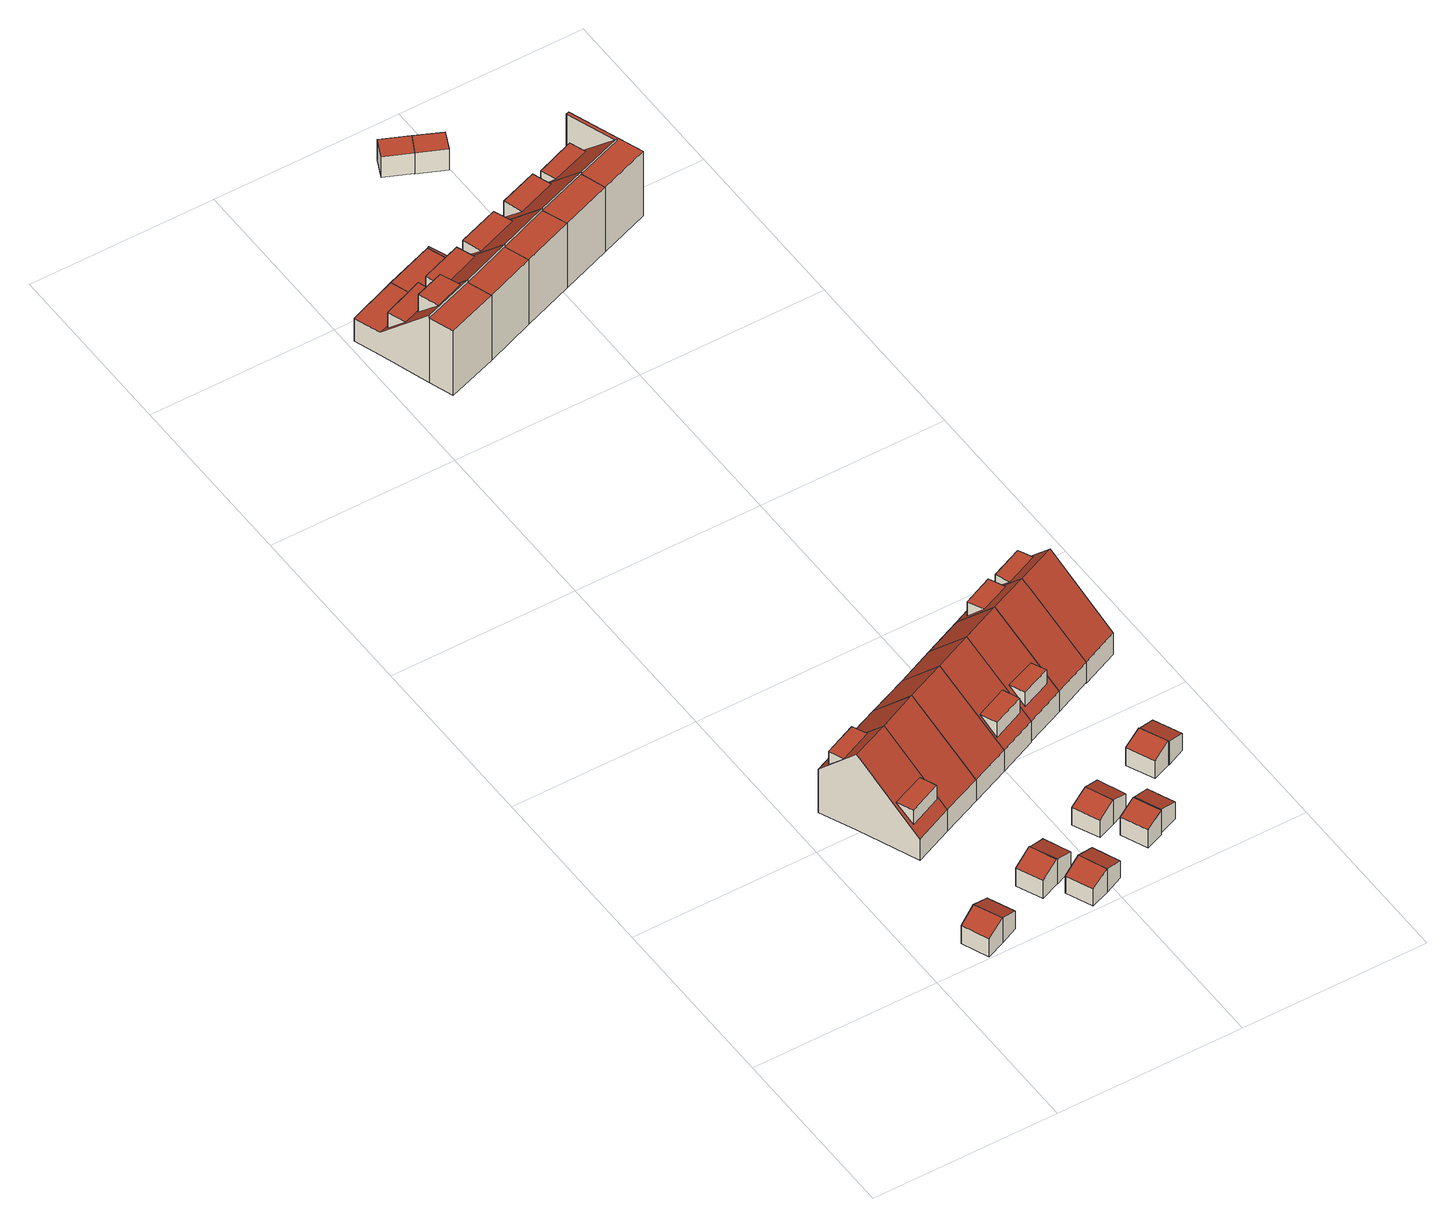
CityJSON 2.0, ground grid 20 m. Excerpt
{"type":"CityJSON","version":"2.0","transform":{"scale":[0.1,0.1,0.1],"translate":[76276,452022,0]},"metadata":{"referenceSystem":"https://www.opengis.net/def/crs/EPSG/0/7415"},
"CityObjects":{
"building1":{"type":"Building","attributes":{"Volume":18.07,"Dakoppervlakte":7.16,"Muuroppervlakte":28.56,"Vloeroppervlakte":6.63,"hoogte_Z_max_in_m_NAP":3.95,"GEB_DOEL":"onbekend","dateOfConstruction":"1985-01-01","measuredHeight":3.16},"geometry":[{"type":"Solid","lod":"2","boundaries":[[[[0,1,2,3]],[[4,5,6,7]],[[4,0,3,5]],[[3,2,6,5]],[[6,2,1,7]],[[4,7,1,0]]]],"semantics":{"surfaces":[{"type":"GroundSurface"},{"type":"RoofSurface"},{"type":"WallSurface"}],"values":[[0,1,2,2,2,2]]}}]},
"building2":{"type":"Building","attributes":{"Volume":17.74,"Dakoppervlakte":7.16,"Muuroppervlakte":28.04,"Vloeroppervlakte":6.63,"hoogte_Z_max_in_m_NAP":3.95,"GEB_DOEL":"onbekend","dateOfConstruction":"1985-01-01","measuredHeight":3.11},"geometry":[{"type":"Solid","lod":"2","boundaries":[[[[3,8,9,0]],[[10,11,5,4]],[[4,5,3,0]],[[0,9,10,4]],[[8,11,10,9]],[[3,5,11,8]]]],"semantics":{"surfaces":[{"type":"GroundSurface"},{"type":"RoofSurface"},{"type":"WallSurface"}],"values":[[0,1,2,2,2,2]]}}]},
"building3":{"type":"Building","attributes":{"Volume":343.79,"Dakoppervlakte":51.62,"Muuroppervlakte":184.13,"Vloeroppervlakte":49.81,"hoogte_Z_max_in_m_NAP":10.69,"GEB_DOEL":"woonfunctie","dateOfConstruction":"1985-01-01","measuredHeight":9.64},"children":["building3-1","building3-2"],"geometry":[{"type":"Solid","lod":"2","boundaries":[[[[12,13,14,15,16,17]],[[18,19,20,21],[22,23,24,25]],[[26,27,18,21],[28,29,30,31]],[[13,12,20,19]],[[12,17,21,20]],[[27,15,14,13,19,18]],[[15,27,26,16]],[[17,16,26,21]],[[25,24,32,33]],[[23,22,33,32]],[[22,25,33]],[[32,24,23]],[[34,35,28,31]],[[34,31,30]],[[35,34,30,29]],[[35,29,28]]]],"semantics":{"surfaces":[{"type":"GroundSurface"},{"type":"RoofSurface"},{"type":"WallSurface"}],"values":[[0,1,1,2,2,2,2,2,1,2,2,2,1,2,2,2]]}}]},
"building3-1":{"type":"BuildingInstallation","attributes":{"relationToConstruction":"outside"},"parents":["building3"],"geometry":[{"type":"MultiSurface","lod":"2","boundaries":[[[25,24,32,33]],[[23,22,33,32]],[[22,25,33]],[[32,24,23]]],"semantics":{"surfaces":[{"type":"RoofSurface"},{"type":"WallSurface"}],"values":[0,1,1,1]}}]},
"building3-2":{"type":"BuildingInstallation","attributes":{"relationToConstruction":"outside"},"parents":["building3"],"geometry":[{"type":"MultiSurface","lod":"2","boundaries":[[[34,35,28,31]],[[34,31,30]],[[35,34,30,29]],[[35,29,28]]],"semantics":{"surfaces":[{"type":"RoofSurface"},{"type":"WallSurface"}],"values":[0,1,1,1]}}]},
"building4":{"type":"Building","attributes":{"Volume":18.65,"Dakoppervlakte":7.28,"Muuroppervlakte":28.77,"Vloeroppervlakte":6.74,"hoogte_Z_max_in_m_NAP":3.99,"GEB_DOEL":"onbekend","dateOfConstruction":"1985-01-01","measuredHeight":3.18},"geometry":[{"type":"Solid","lod":"2","boundaries":[[[[36,37,38,39,40,41]],[[42,43,44,45]],[[42,45,46,47]],[[46,39,38,47]],[[36,41,44,43]],[[40,45,44,41]],[[47,38,37,36,43,42]],[[40,39,46,45]]]],"semantics":{"surfaces":[{"type":"GroundSurface"},{"type":"RoofSurface"},{"type":"WallSurface"}],"values":[[0,1,1,2,2,2,2,2]]}}]},
"building5":{"type":"Building","attributes":{"Volume":341,"Dakoppervlakte":72.62,"Muuroppervlakte":185.43,"Vloeroppervlakte":51.1,"hoogte_Z_max_in_m_NAP":10.69,"GEB_DOEL":"woonfunctie","dateOfConstruction":"1985-01-01","measuredHeight":9.65},"geometry":[{"type":"Solid","lod":"2","boundaries":[[[[48,49,12,17,16,50]],[[26,21,51,52]],[[51,21,20,53]],[[12,49,53,20]],[[16,26,52,50]],[[26,16,17,21]],[[52,51,53,49,48,50]],[[17,12,20,21]]]],"semantics":{"surfaces":[{"type":"GroundSurface"},{"type":"RoofSurface"},{"type":"WallSurface"}],"values":[[0,1,1,2,2,2,2,2]]}}]},
"building6":{"type":"Building","attributes":{"Volume":17.81,"Dakoppervlakte":7.2,"Muuroppervlakte":27.89,"Vloeroppervlakte":6.72,"hoogte_Z_max_in_m_NAP":3.92,"GEB_DOEL":"onbekend","dateOfConstruction":"1985-01-01","measuredHeight":3.07},"geometry":[{"type":"Solid","lod":"2","boundaries":[[[[54,55,56,57]],[[58,59,60,61]],[[55,61,60,56]],[[55,54,58,61]],[[57,59,58,54]],[[59,57,56,60]]]],"semantics":{"surfaces":[{"type":"GroundSurface"},{"type":"RoofSurface"},{"type":"WallSurface"}],"values":[[0,1,2,2,2,2]]}}]},
"building7":{"type":"Building","attributes":{"Volume":17.48,"Dakoppervlakte":6.96,"Muuroppervlakte":27.91,"Vloeroppervlakte":14.07,"hoogte_Z_max_in_m_NAP":3.96,"GEB_DOEL":"onbekend","dateOfConstruction":"1985-01-01","measuredHeight":3.16},"geometry":[{"type":"Solid","lod":"2","boundaries":[[[[36,41,62,63,64]],[[65,66,67,44,43]],[[36,64,65,43]],[[64,63,66,65]],[[66,63,62,41,44,67]],[[44,41,36,43]]]],"semantics":{"surfaces":[{"type":"GroundSurface"},{"type":"RoofSurface"},{"type":"WallSurface"}],"values":[[0,1,2,2,2,2]]}}]},
"building8":{"type":"Building","attributes":{"Volume":17.7,"Dakoppervlakte":7.2,"Muuroppervlakte":27.71,"Vloeroppervlakte":6.72,"hoogte_Z_max_in_m_NAP":3.92,"GEB_DOEL":"onbekend","dateOfConstruction":"1985-01-01","measuredHeight":3.05},"geometry":[{"type":"Solid","lod":"2","boundaries":[[[[57,56,68,69]],[[59,70,71,60]],[[57,69,70,59]],[[69,68,71,70]],[[56,60,71,68]],[[59,60,56,57]]]],"semantics":{"surfaces":[{"type":"GroundSurface"},{"type":"RoofSurface"},{"type":"WallSurface"}],"values":[[0,1,2,2,2,2]]}}]},
"building9":{"type":"Building","attributes":{"Volume":341.88,"Dakoppervlakte":72.28,"Muuroppervlakte":186.79,"Vloeroppervlakte":50.86,"hoogte_Z_max_in_m_NAP":10.69,"GEB_DOEL":"woonfunctie","dateOfConstruction":"1985-01-01","measuredHeight":9.7},"geometry":[{"type":"Solid","lod":"2","boundaries":[[[[49,48,50,72,73,74]],[[75,52,51,76]],[[77,76,51,53]],[[50,52,75,72]],[[49,74,77,53]],[[74,73,76,77]],[[52,50,48,49,53,51]],[[73,72,75,76]]]],"semantics":{"surfaces":[{"type":"GroundSurface"},{"type":"RoofSurface"},{"type":"WallSurface"}],"values":[[0,1,1,2,2,2,2,2]]}}]},
"building10":{"type":"Building","attributes":{"Volume":17.1,"Dakoppervlakte":7.01,"Muuroppervlakte":27.35,"Vloeroppervlakte":6.48,"hoogte_Z_max_in_m_NAP":3.91,"GEB_DOEL":"onbekend","dateOfConstruction":"1985-01-01","measuredHeight":3.08},"geometry":[{"type":"Solid","lod":"2","boundaries":[[[[78,79,80,81]],[[82,83,84,85]],[[85,84,78,81]],[[81,80,82,85]],[[82,80,79,83]],[[84,83,79,78]]]],"semantics":{"surfaces":[{"type":"GroundSurface"},{"type":"RoofSurface"},{"type":"WallSurface"}],"values":[[0,1,2,2,2,2]]}}]},
"building11":{"type":"Building","attributes":{"Volume":338.66,"Dakoppervlakte":61.04,"Muuroppervlakte":184.68,"Vloeroppervlakte":49.75,"hoogte_Z_max_in_m_NAP":10.69,"GEB_DOEL":"woonfunctie","dateOfConstruction":"1985-01-01","measuredHeight":9.66},"children":["building11-1"],"geometry":[{"type":"Solid","lod":"2","boundaries":[[[[86,87,88,74,73,72]],[[76,77,89,90],[91,92,93,94]],[[90,95,75,76]],[[72,75,95,86]],[[75,72,73,76]],[[74,88,89,77]],[[73,74,77,76]],[[95,90,89,88,87,86]],[[96,97,91,94]],[[93,92,97,96]],[[92,91,97]],[[96,94,93]]]],"semantics":{"surfaces":[{"type":"GroundSurface"},{"type":"RoofSurface"},{"type":"WallSurface"}],"values":[[0,1,1,2,2,2,2,2,1,2,2,2]]}}]},
"building11-1":{"type":"BuildingInstallation","attributes":{"relationToConstruction":"outside"},"parents":["building11"],"geometry":[{"type":"MultiSurface","lod":"2","boundaries":[[[96,97,91,94]],[[93,92,97,96]],[[92,91,97]],[[96,94,93]]],"semantics":{"surfaces":[{"type":"RoofSurface"},{"type":"WallSurface"}],"values":[0,1,1,1]}}]},
"building12":{"type":"Building","attributes":{"Volume":17.71,"Dakoppervlakte":7.06,"Muuroppervlakte":27.86,"Vloeroppervlakte":6.58,"hoogte_Z_max_in_m_NAP":3.93,"GEB_DOEL":"onbekend","dateOfConstruction":"1985-01-01","measuredHeight":3.09},"geometry":[{"type":"Solid","lod":"2","boundaries":[[[[98,99,100,101,102,103]],[[104,105,106,107]],[[108,109,106,105]],[[101,100,104,107]],[[98,103,109,108]],[[102,106,109,103]],[[104,100,99,98,108,105]],[[101,107,106,102]]]],"semantics":{"surfaces":[{"type":"GroundSurface"},{"type":"RoofSurface"},{"type":"WallSurface"}],"values":[[0,1,1,2,2,2,2,2]]}}]},
"building13":{"type":"Building","attributes":{"Volume":17.13,"Dakoppervlakte":7.01,"Muuroppervlakte":27.39,"Vloeroppervlakte":6.48,"hoogte_Z_max_in_m_NAP":3.91,"GEB_DOEL":"onbekend","dateOfConstruction":"1985-01-01","measuredHeight":3.08},"geometry":[{"type":"Solid","lod":"2","boundaries":[[[[110,78,81,111]],[[112,113,85,84]],[[81,78,84,85]],[[78,110,112,84]],[[112,110,111,113]],[[81,85,113,111]]]],"semantics":{"surfaces":[{"type":"GroundSurface"},{"type":"RoofSurface"},{"type":"WallSurface"}],"values":[[0,1,2,2,2,2]]}}]},
"building14":{"type":"Building","attributes":{"Volume":17.15,"Dakoppervlakte":7.06,"Muuroppervlakte":27.12,"Vloeroppervlakte":6.58,"hoogte_Z_max_in_m_NAP":3.91,"GEB_DOEL":"onbekend","dateOfConstruction":"1985-01-01","measuredHeight":3.03},"geometry":[{"type":"Solid","lod":"2","boundaries":[[[[114,115,116,117]],[[118,119,109,108]],[[108,109,114,117]],[[117,116,118,108]],[[118,116,115,119]],[[114,109,119,115]]]],"semantics":{"surfaces":[{"type":"GroundSurface"},{"type":"RoofSurface"},{"type":"WallSurface"}],"values":[[0,1,2,2,2,2]]}}]},
"building15":{"type":"Building","attributes":{"Volume":342.78,"Dakoppervlakte":63.64,"Muuroppervlakte":184.63,"Vloeroppervlakte":50.72,"hoogte_Z_max_in_m_NAP":10.69,"GEB_DOEL":"woonfunctie","dateOfConstruction":"1985-01-01","measuredHeight":9.63},"children":["building15-1"],"geometry":[{"type":"Solid","lod":"2","boundaries":[[[[120,121,122,123,124,125]],[[90,126,127,95]],[[90,89,128,126],[129,130,131,132]],[[121,120,128,89]],[[120,125,126,128]],[[123,95,127,124]],[[125,124,127,126]],[[95,123,122,121,89,90]],[[133,129,132,134]],[[131,130,133,134]],[[130,129,133]],[[134,132,131]]]],"semantics":{"surfaces":[{"type":"GroundSurface"},{"type":"RoofSurface"},{"type":"WallSurface"}],"values":[[0,1,1,2,2,2,2,2,1,2,2,2]]}}]},
"building15-1":{"type":"BuildingInstallation","attributes":{"relationToConstruction":"outside"},"parents":["building15"],"geometry":[{"type":"MultiSurface","lod":"2","boundaries":[[[133,129,132,134]],[[131,130,133,134]],[[130,129,133]],[[134,132,131]]],"semantics":{"surfaces":[{"type":"RoofSurface"},{"type":"WallSurface"}],"values":[0,1,1,1]}}]},
"building16":{"type":"Building","attributes":{"Volume":386.32,"Dakoppervlakte":54.06,"Muuroppervlakte":195.66,"Vloeroppervlakte":65,"hoogte_Z_max_in_m_NAP":9.78,"GEB_DOEL":"woonfunctie","dateOfConstruction":"1988-01-01","measuredHeight":8.59},"children":["building16-1","building16-2"],"geometry":[{"type":"Solid","lod":"2","boundaries":[[[[135,136,137,138,139,140,141,142]],[[143,144,145,146]],[[147,143,146,148],[149,150,151,152],[153,154,155,156]],[[157,158,159,160]],[[148,146,145,140,139,138,160]],[[159,135,142,143,147]],[[160,138,137,157]],[[157,137,136,158]],[[148,160,159,147]],[[135,159,158,136]],[[143,142,141,144]],[[141,140,145,144]],[[161,162,152,151]],[[161,151,150]],[[150,149,162,161]],[[162,149,152]],[[163,153,156,164]],[[164,156,155]],[[163,164,155,154]],[[154,153,163]]]],"semantics":{"surfaces":[{"type":"GroundSurface"},{"type":"RoofSurface"},{"type":"WallSurface"}],"values":[[0,1,1,1,2,2,2,2,2,2,2,2,1,2,2,2,1,2,2,2]]}}]},
"building16-1":{"type":"BuildingInstallation","attributes":{"relationToConstruction":"outside"},"parents":["building16"],"geometry":[{"type":"MultiSurface","lod":"2","boundaries":[[[161,162,152,151]],[[161,151,150]],[[150,149,162,161]],[[162,149,152]]],"semantics":{"surfaces":[{"type":"RoofSurface"},{"type":"WallSurface"}],"values":[0,1,1,1]}}]},
"building16-2":{"type":"BuildingInstallation","attributes":{"relationToConstruction":"outside"},"parents":["building16"],"geometry":[{"type":"MultiSurface","lod":"2","boundaries":[[[163,153,156,164]],[[164,156,155]],[[163,164,155,154]],[[154,153,163]]],"semantics":{"surfaces":[{"type":"RoofSurface"},{"type":"WallSurface"}],"values":[0,1,1,1]}}]},
"building17":{"type":"Building","attributes":{"Volume":18.34,"Dakoppervlakte":7.39,"Muuroppervlakte":28.22,"Vloeroppervlakte":6.87,"hoogte_Z_max_in_m_NAP":3.89,"GEB_DOEL":"onbekend","dateOfConstruction":"1985-01-01","measuredHeight":3.05},"geometry":[{"type":"Solid","lod":"2","boundaries":[[[[165,166,167,168,169,170]],[[171,172,173,174]],[[173,175,176,174]],[[169,168,176,175]],[[166,165,172,171]],[[170,173,172,165]],[[171,174,176,168,167,166]],[[175,173,170,169]]]],"semantics":{"surfaces":[{"type":"GroundSurface"},{"type":"RoofSurface"},{"type":"WallSurface"}],"values":[[0,1,1,2,2,2,2,2]]}}]},
"building18":{"type":"Building","attributes":{"Volume":335.15,"Dakoppervlakte":61.52,"Muuroppervlakte":183.51,"Vloeroppervlakte":49.56,"hoogte_Z_max_in_m_NAP":10.69,"GEB_DOEL":"woonfunctie","dateOfConstruction":"1985-01-01","measuredHeight":9.62},"children":["building18-1"],"geometry":[{"type":"Solid","lod":"2","boundaries":[[[[177,178,179,120,125,124]],[[126,128,180,181]],[[182,127,126,181],[183,184,185,186]],[[124,127,182,177]],[[125,126,127,124]],[[120,179,180,128]],[[125,120,128,126]],[[182,181,180,179,178,177]],[[186,187,188,183]],[[187,186,185]],[[188,187,185,184]],[[188,184,183]]]],"semantics":{"surfaces":[{"type":"GroundSurface"},{"type":"RoofSurface"},{"type":"WallSurface"}],"values":[[0,1,1,2,2,2,2,2,1,2,2,2]]}}]},
"building18-1":{"type":"BuildingInstallation","attributes":{"relationToConstruction":"outside"},"parents":["building18"],"geometry":[{"type":"MultiSurface","lod":"2","boundaries":[[[186,187,188,183]],[[187,186,185]],[[188,187,185,184]],[[188,184,183]]],"semantics":{"surfaces":[{"type":"RoofSurface"},{"type":"WallSurface"}],"values":[0,1,1,1]}}]},
"building19":{"type":"Building","attributes":{"Volume":17.92,"Dakoppervlakte":7.39,"Muuroppervlakte":27.85,"Vloeroppervlakte":6.87,"hoogte_Z_max_in_m_NAP":3.84,"GEB_DOEL":"onbekend","dateOfConstruction":"1985-01-01","measuredHeight":3.03},"geometry":[{"type":"Solid","lod":"2","boundaries":[[[[168,189,190,169]],[[175,191,192,176]],[[169,190,191,175]],[[190,189,192,191]],[[168,176,192,189]],[[176,168,169,175]]]],"semantics":{"surfaces":[{"type":"GroundSurface"},{"type":"RoofSurface"},{"type":"WallSurface"}],"values":[[0,1,2,2,2,2]]}}]},
"building20":{"type":"Building","attributes":{"Volume":379.79,"Dakoppervlakte":64.34,"Muuroppervlakte":196.41,"Vloeroppervlakte":65.12,"hoogte_Z_max_in_m_NAP":9.78,"GEB_DOEL":"woonfunctie","dateOfConstruction":"1988-01-01","measuredHeight":8.61},"children":["building20-1"],"geometry":[{"type":"Solid","lod":"2","boundaries":[[[[141,193,194,195,196,136,135,142]],[[143,197,198,144]],[[199,197,143,147],[200,201,202,203]],[[204,159,158,205]],[[193,141,144,198]],[[147,143,144,141,142,135,159]],[[194,197,199,204,195]],[[195,204,205,196]],[[135,136,158,159]],[[205,158,136,196]],[[147,159,204,199]],[[193,198,197,194]],[[206,203,202,207]],[[207,202,201]],[[201,200,206,207]],[[206,200,203]]]],"semantics":{"surfaces":[{"type":"GroundSurface"},{"type":"RoofSurface"},{"type":"WallSurface"}],"values":[[0,1,1,1,2,2,2,2,2,2,2,2,1,2,2,2]]}}]},
"building20-1":{"type":"BuildingInstallation","attributes":{"relationToConstruction":"outside"},"parents":["building20"],"geometry":[{"type":"MultiSurface","lod":"2","boundaries":[[[206,203,202,207]],[[207,202,201]],[[201,200,206,207]],[[206,200,203]]],"semantics":{"surfaces":[{"type":"RoofSurface"},{"type":"WallSurface"}],"values":[0,1,1,1]}}]},
"building21":{"type":"Building","attributes":{"Volume":339.23,"Dakoppervlakte":62.68,"Muuroppervlakte":184.36,"Vloeroppervlakte":50.19,"hoogte_Z_max_in_m_NAP":10.69,"GEB_DOEL":"woonfunctie","dateOfConstruction":"1985-01-01","measuredHeight":9.64},"children":["building21-1"],"geometry":[{"type":"Solid","lod":"2","boundaries":[[[[208,209,210,211,212,213]],[[181,180,214,215]],[[216,182,181,215],[217,218,219,220]],[[209,208,214,180]],[[208,213,215,214]],[[212,211,182,216]],[[213,212,216,215]],[[182,211,210,209,180,181]],[[217,220,221,222]],[[221,220,219]],[[222,221,219,218]],[[222,218,217]]]],"semantics":{"surfaces":[{"type":"GroundSurface"},{"type":"RoofSurface"},{"type":"WallSurface"}],"values":[[0,1,1,2,2,2,2,2,1,2,2,2]]}}]},
"building21-1":{"type":"BuildingInstallation","attributes":{"relationToConstruction":"outside"},"parents":["building21"],"geometry":[{"type":"MultiSurface","lod":"2","boundaries":[[[217,220,221,222]],[[221,220,219]],[[222,221,219,218]],[[222,218,217]]],"semantics":{"surfaces":[{"type":"RoofSurface"},{"type":"WallSurface"}],"values":[0,1,1,1]}}]},
"building22":{"type":"Building","attributes":{"Volume":338.21,"Dakoppervlakte":49.17,"Muuroppervlakte":198.11,"Vloeroppervlakte":49.77,"hoogte_Z_max_in_m_NAP":9.78,"GEB_DOEL":"woonfunctie","dateOfConstruction":"1988-01-01","measuredHeight":8.61},"children":["building22-1"],"geometry":[{"type":"Solid","lod":"2","boundaries":[[[[223,224,225,196,195,194,193,226,227,228]],[[199,229,230,231,232,197],[233,234,235,236]],[[232,237,198,197]],[[238,204,205,239]],[[199,197,198,193,194,195,204]],[[238,224,223,230,229]],[[223,228,231,230]],[[227,232,231,228]],[[224,238,239,225]],[[195,196,205,204]],[[196,225,239,205]],[[199,204,238,229]],[[226,237,232,227]],[[198,237,226,193]],[[240,241,236,235]],[[240,235,234]],[[241,240,234,233]],[[241,233,236]]]],"semantics":{"surfaces":[{"type":"GroundSurface"},{"type":"RoofSurface"},{"type":"WallSurface"}],"values":[[0,1,1,1,2,2,2,2,2,2,2,2,2,2,1,2,2,2]]}}]},
"building22-1":{"type":"BuildingInstallation","attributes":{"relationToConstruction":"outside"},"parents":["building22"],"geometry":[{"type":"MultiSurface","lod":"2","boundaries":[[[240,241,236,235]],[[240,235,234]],[[241,240,234,233]],[[241,233,236]]],"semantics":{"surfaces":[{"type":"RoofSurface"},{"type":"WallSurface"}],"values":[0,1,1,1]}}]},
"building23":{"type":"Building","attributes":{"Volume":18.6,"Dakoppervlakte":7.04,"Muuroppervlakte":28.41,"Vloeroppervlakte":7.04,"hoogte_Z_max_in_m_NAP":3.69,"GEB_DOEL":"onbekend","dateOfConstruction":"1988-01-01","measuredHeight":2.64},"geometry":[{"type":"Solid","lod":"2","boundaries":[[[[242,243,244,245]],[[246,247,248,249]],[[243,242,248,247]],[[245,249,248,242]],[[245,244,246,249]],[[244,243,247,246]]]],"semantics":{"surfaces":[{"type":"GroundSurface"},{"type":"RoofSurface"},{"type":"WallSurface"}],"values":[[0,1,2,2,2,2]]}}]},
"building24":{"type":"Building","attributes":{"Volume":336.07,"Dakoppervlakte":49.14,"Muuroppervlakte":179.67,"Vloeroppervlakte":48.95,"hoogte_Z_max_in_m_NAP":9.78,"GEB_DOEL":"woonfunctie","dateOfConstruction":"1988-01-01","measuredHeight":8.62},"children":["building24-1"],"geometry":[{"type":"Solid","lod":"2","boundaries":[[[[250,251,225,224,223,252,253]],[[229,254,255,256,230],[257,258,259,260]],[[239,261,262,238]],[[255,253,252,256]],[[252,223,230,256]],[[229,230,223,224,238]],[[225,239,238,224]],[[239,225,251,261]],[[250,262,261,251]],[[229,238,262,254]],[[250,253,255,254,262]],[[257,260,263,264]],[[264,258,257]],[[263,260,259]],[[264,263,259,258]]]],"semantics":{"surfaces":[{"type":"GroundSurface"},{"type":"RoofSurface"},{"type":"WallSurface"}],"values":[[0,1,1,2,2,2,2,2,2,2,2,1,2,2,2]]}}]},
"building24-1":{"type":"BuildingInstallation","attributes":{"relationToConstruction":"outside"},"parents":["building24"],"geometry":[{"type":"MultiSurface","lod":"2","boundaries":[[[257,260,263,264]],[[264,258,257]],[[263,260,259]],[[264,263,259,258]]],"semantics":{"surfaces":[{"type":"RoofSurface"},{"type":"WallSurface"}],"values":[0,1,1,1]}}]},
"building25":{"type":"Building","attributes":{"Volume":18.7,"Dakoppervlakte":7.04,"Muuroppervlakte":28.57,"Vloeroppervlakte":7.04,"hoogte_Z_max_in_m_NAP":3.69,"GEB_DOEL":"onbekend","dateOfConstruction":"1988-01-01","measuredHeight":2.66},"geometry":[{"type":"Solid","lod":"2","boundaries":[[[[265,266,267,268]],[[248,247,269,270]],[[265,268,269,247]],[[268,267,270,269]],[[248,270,267,266]],[[266,265,247,248]]]],"semantics":{"surfaces":[{"type":"GroundSurface"},{"type":"RoofSurface"},{"type":"WallSurface"}],"values":[[0,1,2,2,2,2]]}}]},
"building26":{"type":"Building","attributes":{"Volume":330.6,"Dakoppervlakte":49.11,"Muuroppervlakte":209.52,"Vloeroppervlakte":48.08,"hoogte_Z_max_in_m_NAP":9.78,"GEB_DOEL":"woonfunctie","dateOfConstruction":"1988-01-01","measuredHeight":8.59},"children":["building26-1"],"geometry":[{"type":"Solid","lod":"2","boundaries":[[[[250,253,252,271,272,273,251]],[[274,275,256,255,254,276],[277,278,279,280]],[[262,261,281,282,283,274,284]],[[254,255,253,250,262]],[[262,250,251,261]],[[261,251,273,281]],[[281,273,272,282]],[[272,271,275,283,282]],[[254,262,284,276]],[[276,284,274]],[[275,274,283]],[[256,275,271,252]],[[255,256,252,253]],[[277,285,286,278]],[[277,280,285]],[[286,285,280,279]],[[279,278,286]]]],"semantics":{"surfaces":[{"type":"GroundSurface"},{"type":"RoofSurface"},{"type":"WallSurface"}],"values":[[0,1,1,2,2,2,2,2,2,2,2,2,2,1,2,2,2]]}}]},
"building26-1":{"type":"BuildingInstallation","attributes":{"relationToConstruction":"outside"},"parents":["building26"],"geometry":[{"type":"MultiSurface","lod":"2","boundaries":[[[277,285,286,278]],[[277,280,285]],[[286,285,280,279]],[[279,278,286]]],"semantics":{"surfaces":[{"type":"RoofSurface"},{"type":"WallSurface"}],"values":[0,1,1,1]}}]}
},
"vertices":[
[78,10,8],[58,2,8],[46,30,8],[65,39,8],[78,10,40],[65,39,40],[46,30,31],[58,2,31],
[85,47,8],[97,19,8],[97,19,31],[85,47,31],
[113,156,10],[72,138,10],[45,202,10],[28,240,10],[69,258,10],[86,219,10],[45,202,107],[72,138,37],[113,156,37],[86,219,107],[107,164,47],[72,149,47],[64,166,65],[100,181,65],[69,258,65],[28,240,65],[40,216,92],[34,232,75],[69,247,75],[76,232,92],[72,149,65],[107,164,65],[69,247,92],[34,232,92],
[161,46,8],[160,46,8],[140,38,8],[128,65,8],[148,74,8],[149,74,8],[160,46,40],[161,46,40],[149,74,39],[148,74,40],[128,65,31],[140,38,31],
[128,238,10],[156,174,10],[111,276,10],[128,238,107],[111,276,65],[156,174,37],
[172,4,9],[160,32,9],[180,41,9],[192,12,9],[172,4,31],[192,12,39],[180,41,39],[160,32,31],
[167,82,8],[169,83,8],[181,55,8],[181,55,31],[169,83,31],[167,82,32],
[200,49,9],[212,21,9],[212,21,31],[200,49,31],
[154,294,10],[170,256,10],[198,192,10],[154,294,65],[170,256,107],[198,192,37],
[245,83,8],[226,75,8],[213,103,8],[233,111,8],[213,103,30],[226,75,30],[245,83,39],[233,111,39],
[195,312,10],[211,274,10],[239,210,10],[239,210,37],[211,274,107],[224,234,65],[231,217,46],[197,202,46],[190,219,65],[195,312,65],[197,202,65],[231,217,65],
[275,49,8],[274,48,8],[255,40,8],[243,68,8],[262,76,8],[263,76,8],[255,40,31],[274,48,39],[262,76,39],[243,68,31],[275,49,39],[263,76,39],
[264,91,8],[252,120,8],[264,91,30],[252,120,30],
[263,76,9],[283,85,9],[295,57,9],[275,49,9],[295,57,31],[283,85,31],
[281,228,11],[239,210,11],[211,274,11],[195,312,11],[237,330,11],[253,292,11],[253,292,107],[237,330,65],[281,228,37],[265,250,64],[272,235,46],[240,221,46],[233,237,64],[272,235,64],[240,221,64],
[87,912,12],[96,886,12],[42,867,12],[33,893,12],[15,947,12],[5,975,12],[58,995,12],[68,966,12],[68,966,41],[58,995,41],[5,975,41],[15,947,41],[87,912,98],[33,893,98],[20,942,48],[64,959,48],[71,939,68],[27,923,68],[50,903,93],[42,925,71],[73,936,71],[81,915,93],[42,867,95],[96,886,95],[87,912,95],[33,893,95],[64,959,68],[20,942,68],[42,925,93],[73,936,93],
[309,111,8],[296,140,8],[315,148,8],[316,148,8],[329,119,8],[328,119,8],[296,140,31],[309,111,31],[328,119,39],[315,148,39],[329,119,38],[316,148,38],
[277,348,11],[294,309,11],[322,246,11],[322,246,37],[294,309,107],[277,348,65],[252,308,92],[244,324,74],[276,338,74],[284,321,92],[276,338,92],[244,324,92],
[336,157,8],[349,128,8],[349,128,30],[336,157,30],
[110,1014,12],[120,986,12],[140,932,12],[149,906,12],[120,986,41],[110,1014,41],[140,932,98],[74,962,48],[118,978,48],[125,959,68],[81,942,68],[140,932,95],[149,906,95],[74,962,68],[118,978,68],
[363,264,10],[322,246,10],[294,309,10],[277,348,10],[319,366,10],[336,327,10],[363,264,37],[336,327,107],[319,366,65],[291,325,91],[285,340,75],[319,355,75],[326,340,91],[319,355,91],[285,340,91],
[175,1005,12],[194,952,12],[204,926,12],[112,1015,12],[123,987,12],[123,986,12],[194,952,98],[175,1005,42],[123,986,42],[123,987,41],[127,982,48],[171,998,48],[179,978,68],[134,962,68],[112,1015,41],[194,952,95],[204,926,95],[171,998,68],[127,982,68],
[179,1146,11],[169,1126,11],[141,1138,11],[150,1159,11],[141,1138,37],[169,1126,37],[179,1146,37],[150,1159,37],
[249,972,12],[258,946,12],[229,1025,12],[240,998,12],[249,972,98],[240,998,71],[229,1025,42],[193,984,68],[186,1004,47],[227,1019,47],[234,999,68],[258,946,95],[249,972,95],[227,1019,68],[186,1004,68],
[169,1126,10],[179,1146,10],[207,1133,10],[198,1113,10],[198,1113,37],[207,1133,37],
[280,1044,12],[283,1045,12],[312,966,12],[299,992,95],[280,1044,42],[299,990,98],[283,1017,68],[241,1002,68],[235,1018,50],[277,1034,50],[312,966,95],[283,1045,95],[280,1044,95],[299,990,95],[277,1034,68],[235,1018,68]
]}
